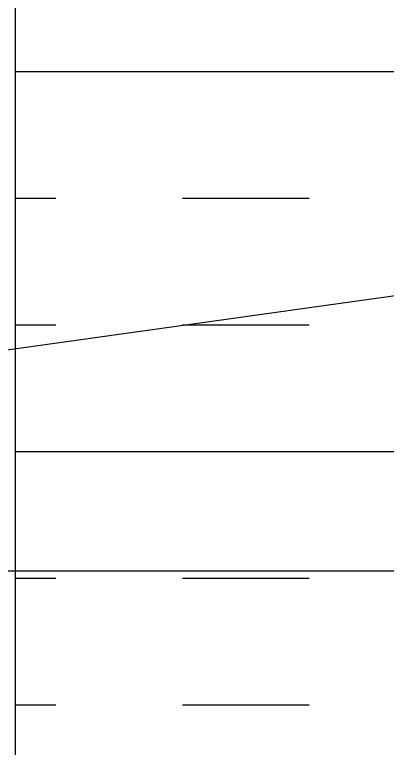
# Model space of a CAD drawing. Header units: inches. Extents: x 225.6 to 283.2, y 92.4 to 180.2.
# Drawn here: x 247.34 to 249.92, y 155.45 to 160.52 of the extents above; entities that cross this region are included whole.
import ezdxf

# ---------------------------------------------------------------- set-up
doc = ezdxf.new("R2010")
doc.units = ezdxf.units.IN
doc.header["$LTSCALE"] = 0.5
doc.header["$MEASUREMENT"] = 0
for name, color, linetype in [('HATCH', 12, 'Continuous'), ('LINE50', 5, 'Continuous'), ('TEXT', 4, 'Continuous')]:
    doc.layers.add(name, color=color, linetype=linetype)
doc.styles.add('DIM', font='romans.shx', dxfattribs={"width": 0.7})
doc.dimstyles.new('ext_12', dxfattribs={"dimscale": 12, "dimtxt": 0.09375, "dimasz": 0.09375, "dimexe": 0.09375, "dimexo": 0.0625, "dimgap": 0.0625, "dimtad": 1, "dimdec": 1, "dimzin": 2, "dimdsep": 46, "dimlunit": 4, "dimtxsty": 'DIM', "dimcen": 0.09, "dimdle": 0.09375, "dimclrt": 4, "dimadec": 0, "dimazin": 0, "dimtfac": 1, "dimtdec": 1, "dimtmove": 2, "dimatfit": 3, "dimfxl": 1, "dimfrac": 2, "dimtolj": 1, "dimtzin": 0, "dimarcsym": 0})

msp = doc.modelspace()

# ---------------------------------------------------------------- hatches: boundary and pattern name
at = {"layer": 'HATCH'}
h = msp.add_hatch(dxfattribs=at)
h.set_pattern_fill('INSUL', color=256, scale=7, style=0)
h.paths.add_polyline_path([(249.9725, 163.2008), (247.3475, 163.2008), (247.3475, 154.2008), (247.785, 154.2008), (247.785, 154.7008), (249.285, 154.7008), (249.285, 154.2008), (249.9725, 154.2008), (249.9725, 154.2382)])
h.paths.add_polyline_path([(264.5975, 163.2008), (261.9725, 163.2008), (261.9725, 154.2008), (262.66, 154.2008), (262.66, 154.7008), (264.16, 154.7008), (264.16, 154.2008), (264.5975, 154.2008)])

# ---------------------------------------------------------------- linework, layer by layer
at = {"layer": 'LINE50'}
msp.add_line((247.3475, 154.2008), (247.3475, 163.2008), dxfattribs=at)

# ---------------------------------------------------------------- leaders
at = {"layer": 'TEXT'}
for points in [[(255.5128, 159.3498), (236.3448, 156.6743), (232.8301, 156.6743)], [(255.953, 156.6743), (236.3448, 156.6743)]]:
    msp.add_leader(points, dimstyle='ext_12', override={"dimgap": 0.0625, "dimtad": 0}, dxfattribs=at)

doc.saveas('drawing.dxf')
